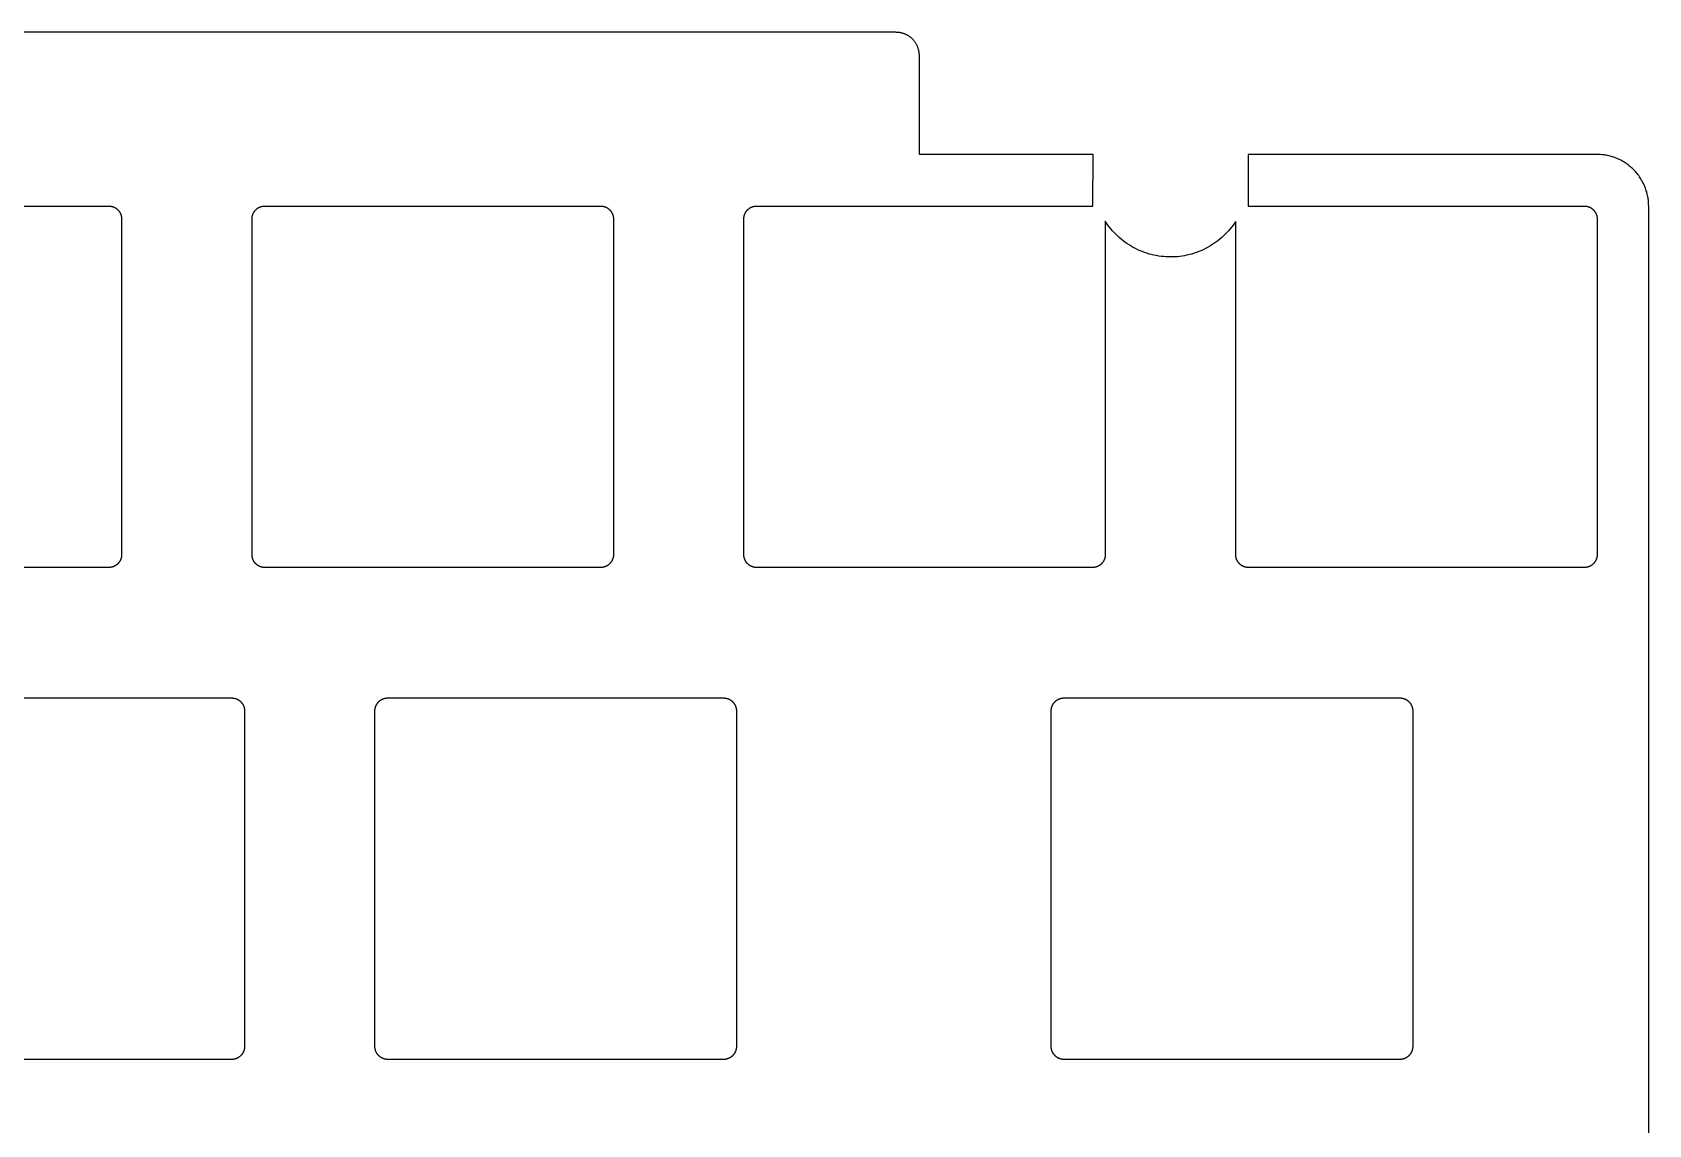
# Model space of a CAD drawing. Header units: millimetres. Extents: x 1 to 266, y -4 to 81.
# Drawn here: x 203.7 to 266.3, y 38.4 to 80.7 of the extents above; entities that cross this region are included whole.
import ezdxf

# ---------------------------------------------------------------- set-up
doc = ezdxf.new("R2010")
doc.units = ezdxf.units.MM
doc.layers.add('Layer 01', color=18, linetype='Continuous', true_color=0x000000)

msp = doc.modelspace()

# ---------------------------------------------------------------- linework, layer by layer
at = {"layer": 'Layer 01'}
for points in [[(237.121, 80.658), (174.12, 80.658)], [(238.02, 79.758), (238.02, 79.777), (238.02, 79.798), (238.018, 79.818), (238.017, 79.838), (238.015, 79.859), (238.012, 79.88), (238.009, 79.9), (238.005, 79.921), (238.001, 79.942), (237.997, 79.963), (237.991, 79.984), (237.986, 80.005), (237.979, 80.026), (237.973, 80.047), (237.965, 80.068), (237.957, 80.089), (237.949, 80.11), (237.94, 80.13), (237.93, 80.151), (237.92, 80.171), (237.909, 80.191), (237.898, 80.211), (237.886, 80.231), (237.874, 80.25), (237.861, 80.269), (237.848, 80.288), (237.834, 80.307), (237.819, 80.325), (237.804, 80.343), (237.789, 80.36), (237.773, 80.377), (237.757, 80.394), (237.74, 80.41), (237.723, 80.426), (237.706, 80.441), (237.688, 80.456), (237.67, 80.471), (237.651, 80.485), (237.632, 80.498), (237.613, 80.511), (237.594, 80.523), (237.574, 80.535), (237.554, 80.546), (237.534, 80.557), (237.514, 80.567), (237.493, 80.577), (237.473, 80.586), (237.452, 80.594), (237.431, 80.602), (237.41, 80.61), (237.389, 80.616), (237.368, 80.623), (237.347, 80.629), (237.326, 80.634), (237.305, 80.638), (237.284, 80.642), (237.263, 80.646), (237.243, 80.649), (237.222, 80.652), (237.201, 80.654), (237.181, 80.655), (237.161, 80.657), (237.14, 80.657), (237.121, 80.658)], [(231.721, 73.932), (244.742, 73.931), (244.746, 75.928), (238.02, 75.928), (238.02, 79.758)], [(264.267, 75.928), (250.748, 75.928), (250.751, 73.931), (263.771, 73.932)], [(266.267, 73.928), (266.266, 73.973), (266.265, 74.017), (266.262, 74.062), (266.259, 74.108), (266.254, 74.154), (266.248, 74.2), (266.242, 74.246), (266.234, 74.292), (266.224, 74.339), (266.214, 74.385), (266.202, 74.432), (266.19, 74.479), (266.176, 74.525), (266.161, 74.572), (266.144, 74.618), (266.126, 74.664), (266.108, 74.71), (266.087, 74.756), (266.066, 74.802), (266.043, 74.847), (266.02, 74.891), (265.995, 74.936), (265.968, 74.979), (265.941, 75.023), (265.912, 75.065), (265.883, 75.107), (265.852, 75.148), (265.82, 75.189), (265.787, 75.228), (265.752, 75.267), (265.717, 75.305), (265.681, 75.342), (265.644, 75.379), (265.606, 75.414), (265.567, 75.448), (265.528, 75.481), (265.487, 75.513), (265.446, 75.544), (265.404, 75.574), (265.361, 75.602), (265.318, 75.63), (265.274, 75.656), (265.23, 75.681), (265.186, 75.705), (265.14, 75.727), (265.095, 75.749), (265.049, 75.769), (265.003, 75.788), (264.957, 75.805), (264.91, 75.822), (264.864, 75.837), (264.817, 75.851), (264.771, 75.864), (264.724, 75.875), (264.677, 75.886), (264.631, 75.895), (264.584, 75.903), (264.538, 75.91), (264.492, 75.915), (264.447, 75.92), (264.401, 75.924), (264.356, 75.926), (264.311, 75.928), (264.267, 75.928)], [(193.621, 73.932), (206.62, 73.932)], [(206.62, 73.932), (206.633, 73.931), (206.645, 73.931), (206.657, 73.93), (206.67, 73.929), (206.682, 73.928), (206.694, 73.926), (206.706, 73.924), (206.718, 73.922), (206.73, 73.919), (206.742, 73.916), (206.754, 73.913), (206.766, 73.91), (206.778, 73.906), (206.789, 73.902), (206.801, 73.898), (206.812, 73.894), (206.823, 73.889), (206.834, 73.884), (206.845, 73.879), (206.856, 73.873), (206.866, 73.867), (206.877, 73.861), (206.887, 73.855), (206.897, 73.848), (206.908, 73.841), (206.918, 73.834), (206.927, 73.826), (206.937, 73.818), (206.947, 73.81), (206.956, 73.802), (206.965, 73.794), (206.974, 73.785), (206.983, 73.776), (206.991, 73.768), (206.999, 73.758), (207.007, 73.749), (207.014, 73.739), (207.022, 73.73), (207.029, 73.72), (207.036, 73.71), (207.043, 73.699), (207.049, 73.689), (207.055, 73.678), (207.061, 73.667), (207.067, 73.656), (207.072, 73.645), (207.078, 73.634), (207.082, 73.623), (207.087, 73.612), (207.091, 73.6), (207.095, 73.589), (207.099, 73.577), (207.103, 73.565), (207.106, 73.554), (207.108, 73.542), (207.111, 73.53), (207.113, 73.518), (207.115, 73.506), (207.117, 73.494), (207.118, 73.481), (207.119, 73.469), (207.12, 73.457), (207.12, 73.444), (207.12, 73.432)], [(212.171, 73.432), (212.171, 73.443), (212.172, 73.455), (212.172, 73.467), (212.173, 73.478), (212.174, 73.49), (212.176, 73.502), (212.178, 73.513), (212.18, 73.525), (212.182, 73.536), (212.185, 73.547), (212.187, 73.559), (212.191, 73.57), (212.194, 73.581), (212.198, 73.592), (212.202, 73.604), (212.206, 73.616), (212.211, 73.627), (212.216, 73.639), (212.221, 73.65), (212.227, 73.662), (212.233, 73.673), (212.239, 73.684), (212.246, 73.695), (212.252, 73.705), (212.26, 73.716), (212.267, 73.726), (212.275, 73.737), (212.283, 73.747), (212.291, 73.757), (212.3, 73.767), (212.309, 73.776), (212.317, 73.785), (212.326, 73.794), (212.336, 73.803), (212.345, 73.811), (212.355, 73.819), (212.365, 73.827), (212.375, 73.835), (212.385, 73.842), (212.395, 73.849), (212.406, 73.856), (212.417, 73.862), (212.428, 73.869), (212.44, 73.875), (212.451, 73.881), (212.464, 73.886), (212.476, 73.892), (212.487, 73.896), (212.498, 73.901), (212.509, 73.905), (212.52, 73.908), (212.531, 73.912), (212.543, 73.915), (212.554, 73.918), (212.565, 73.92), (212.577, 73.923), (212.588, 73.925), (212.6, 73.927), (212.612, 73.928), (212.623, 73.929), (212.635, 73.93), (212.647, 73.931), (212.659, 73.931), (212.671, 73.932)], [(212.671, 73.932), (225.671, 73.932)], [(225.671, 73.932), (225.682, 73.931), (225.694, 73.931), (225.706, 73.93), (225.717, 73.929), (225.729, 73.928), (225.741, 73.927), (225.752, 73.925), (225.764, 73.923), (225.775, 73.921), (225.786, 73.918), (225.798, 73.915), (225.809, 73.912), (225.82, 73.909), (225.831, 73.905), (225.843, 73.901), (225.855, 73.896), (225.866, 73.892), (225.878, 73.887), (225.889, 73.881), (225.901, 73.876), (225.912, 73.87), (225.923, 73.864), (225.933, 73.857), (225.944, 73.85), (225.955, 73.843), (225.965, 73.836), (225.975, 73.828), (225.986, 73.82), (225.996, 73.811), (226.005, 73.803), (226.015, 73.794), (226.024, 73.785), (226.033, 73.776), (226.042, 73.767), (226.05, 73.757), (226.058, 73.748), (226.066, 73.738), (226.073, 73.728), (226.081, 73.718), (226.088, 73.707), (226.095, 73.696), (226.101, 73.686), (226.108, 73.674), (226.114, 73.663), (226.12, 73.651), (226.125, 73.639), (226.131, 73.627), (226.135, 73.616), (226.14, 73.605), (226.144, 73.594), (226.147, 73.583), (226.151, 73.571), (226.154, 73.56), (226.157, 73.549), (226.159, 73.537), (226.162, 73.526), (226.164, 73.514), (226.166, 73.503), (226.167, 73.491), (226.168, 73.479), (226.169, 73.467), (226.17, 73.456), (226.17, 73.444), (226.17, 73.432)], [(231.221, 73.432), (231.221, 73.443), (231.222, 73.455), (231.222, 73.467), (231.223, 73.478), (231.224, 73.49), (231.226, 73.502), (231.228, 73.513), (231.23, 73.525), (231.232, 73.536), (231.235, 73.547), (231.237, 73.559), (231.241, 73.57), (231.244, 73.581), (231.248, 73.592), (231.252, 73.604), (231.256, 73.616), (231.261, 73.627), (231.266, 73.639), (231.271, 73.65), (231.277, 73.662), (231.283, 73.673), (231.289, 73.684), (231.296, 73.695), (231.302, 73.705), (231.31, 73.716), (231.317, 73.726), (231.325, 73.737), (231.333, 73.747), (231.341, 73.757), (231.35, 73.767), (231.359, 73.776), (231.367, 73.785), (231.376, 73.794), (231.386, 73.803), (231.395, 73.811), (231.405, 73.819), (231.415, 73.827), (231.425, 73.835), (231.435, 73.842), (231.445, 73.849), (231.456, 73.856), (231.467, 73.862), (231.478, 73.869), (231.49, 73.875), (231.501, 73.881), (231.514, 73.886), (231.526, 73.892), (231.537, 73.896), (231.548, 73.901), (231.559, 73.905), (231.57, 73.908), (231.581, 73.912), (231.593, 73.915), (231.604, 73.918), (231.615, 73.92), (231.627, 73.923), (231.638, 73.925), (231.65, 73.927), (231.662, 73.928), (231.673, 73.929), (231.685, 73.93), (231.697, 73.931), (231.709, 73.931), (231.721, 73.932)], [(263.771, 73.932), (263.782, 73.931), (263.794, 73.931), (263.806, 73.93), (263.817, 73.929), (263.829, 73.928), (263.841, 73.927), (263.852, 73.925), (263.864, 73.923), (263.875, 73.921), (263.886, 73.918), (263.898, 73.915), (263.909, 73.912), (263.92, 73.909), (263.931, 73.905), (263.943, 73.901), (263.955, 73.896), (263.966, 73.892), (263.978, 73.887), (263.989, 73.881), (264.001, 73.876), (264.012, 73.87), (264.023, 73.864), (264.033, 73.857), (264.044, 73.85), (264.055, 73.843), (264.065, 73.836), (264.075, 73.828), (264.086, 73.82), (264.096, 73.811), (264.105, 73.803), (264.115, 73.794), (264.124, 73.785), (264.133, 73.776), (264.142, 73.767), (264.15, 73.757), (264.158, 73.748), (264.166, 73.738), (264.173, 73.728), (264.181, 73.718), (264.188, 73.707), (264.195, 73.696), (264.201, 73.686), (264.208, 73.674), (264.214, 73.663), (264.22, 73.651), (264.225, 73.639), (264.231, 73.627), (264.235, 73.616), (264.24, 73.605), (264.244, 73.594), (264.247, 73.583), (264.251, 73.571), (264.254, 73.56), (264.257, 73.549), (264.259, 73.537), (264.262, 73.526), (264.264, 73.514), (264.266, 73.503), (264.267, 73.491), (264.268, 73.479), (264.269, 73.467), (264.27, 73.456), (264.27, 73.444), (264.27, 73.432)], [(266.267, 2.785), (266.267, 73.928)], [(207.12, 73.432), (207.12, 60.432)], [(212.171, 72.935), (212.171, 73.432)], [(226.17, 73.432), (226.17, 60.432)], [(231.221, 72.935), (231.221, 73.432)], [(250.271, 73.338), (250.221, 73.262), (250.169, 73.188), (250.113, 73.115), (250.056, 73.043), (249.996, 72.973), (249.933, 72.904), (249.868, 72.837), (249.8, 72.771), (249.73, 72.708), (249.658, 72.646), (249.584, 72.587), (249.508, 72.53), (249.429, 72.475), (249.349, 72.422), (249.268, 72.372), (249.184, 72.325), (249.1, 72.281), (249.013, 72.239), (248.926, 72.2), (248.838, 72.164), (248.748, 72.13), (248.658, 72.1), (248.568, 72.073), (248.476, 72.048), (248.385, 72.027), (248.293, 72.008), (248.201, 71.993), (248.109, 71.98), (248.018, 71.97), (247.926, 71.963), (247.836, 71.959), (247.745, 71.958), (247.655, 71.959), (247.564, 71.964), (247.473, 71.971), (247.381, 71.98), (247.289, 71.993), (247.198, 72.009), (247.106, 72.027), (247.014, 72.049), (246.923, 72.073), (246.832, 72.101), (246.742, 72.131), (246.653, 72.164), (246.565, 72.201), (246.477, 72.24), (246.391, 72.282), (246.306, 72.326), (246.223, 72.374), (246.141, 72.423), (246.061, 72.476), (245.983, 72.531), (245.907, 72.588), (245.833, 72.647), (245.761, 72.709), (245.691, 72.773), (245.624, 72.838), (245.558, 72.905), (245.496, 72.974), (245.436, 73.045), (245.378, 73.117), (245.323, 73.19), (245.27, 73.264), (245.22, 73.339)], [(245.22, 73.339), (245.22, 60.432)], [(250.271, 72.935), (250.271, 73.338)], [(264.27, 73.432), (264.27, 60.432)], [(212.171, 60.929), (212.171, 72.935)], [(231.221, 60.929), (231.221, 72.935)], [(250.271, 60.929), (250.271, 72.935)], [(212.171, 60.432), (212.171, 60.929)], [(231.221, 60.432), (231.221, 60.929)], [(250.271, 60.432), (250.271, 60.929)], [(207.12, 60.432), (207.12, 60.42), (207.12, 60.408), (207.119, 60.396), (207.118, 60.383), (207.117, 60.371), (207.115, 60.359), (207.113, 60.347), (207.111, 60.335), (207.108, 60.323), (207.105, 60.311), (207.102, 60.299), (207.099, 60.287), (207.095, 60.275), (207.091, 60.264), (207.087, 60.252), (207.082, 60.241), (207.078, 60.23), (207.073, 60.219), (207.067, 60.208), (207.062, 60.197), (207.056, 60.187), (207.05, 60.176), (207.044, 60.166), (207.037, 60.156), (207.03, 60.145), (207.023, 60.135), (207.015, 60.125), (207.007, 60.116), (206.999, 60.106), (206.991, 60.097), (206.983, 60.088), (206.974, 60.079), (206.965, 60.07), (206.956, 60.062), (206.947, 60.054), (206.938, 60.046), (206.928, 60.038), (206.919, 60.031), (206.909, 60.024), (206.899, 60.017), (206.888, 60.01), (206.878, 60.004), (206.867, 59.998), (206.856, 59.992), (206.845, 59.986), (206.834, 59.981), (206.823, 59.975), (206.812, 59.97), (206.8, 59.966), (206.789, 59.962), (206.777, 59.958), (206.766, 59.954), (206.754, 59.95), (206.742, 59.947), (206.731, 59.944), (206.719, 59.942), (206.707, 59.94), (206.695, 59.938), (206.682, 59.936), (206.67, 59.935), (206.658, 59.934), (206.646, 59.933), (206.633, 59.933), (206.62, 59.932)], [(212.671, 59.932), (212.659, 59.933), (212.648, 59.933), (212.636, 59.934), (212.624, 59.935), (212.613, 59.936), (212.601, 59.937), (212.589, 59.939), (212.578, 59.941), (212.566, 59.943), (212.555, 59.946), (212.544, 59.949), (212.533, 59.952), (212.521, 59.955), (212.51, 59.959), (212.499, 59.963), (212.487, 59.968), (212.475, 59.972), (212.464, 59.977), (212.452, 59.983), (212.441, 59.988), (212.43, 59.994), (212.419, 60), (212.408, 60.007), (212.397, 60.014), (212.387, 60.021), (212.376, 60.028), (212.366, 60.036), (212.356, 60.044), (212.346, 60.053), (212.336, 60.061), (212.327, 60.07), (212.317, 60.079), (212.309, 60.088), (212.3, 60.097), (212.292, 60.107), (212.284, 60.116), (212.276, 60.126), (212.268, 60.136), (212.261, 60.146), (212.254, 60.157), (212.247, 60.168), (212.24, 60.178), (212.234, 60.19), (212.228, 60.201), (212.222, 60.213), (212.216, 60.225), (212.211, 60.237), (212.206, 60.248), (212.202, 60.259), (212.198, 60.27), (212.194, 60.281), (212.191, 60.293), (212.188, 60.304), (212.185, 60.315), (212.182, 60.327), (212.18, 60.338), (212.178, 60.35), (212.176, 60.361), (212.174, 60.373), (212.173, 60.385), (212.172, 60.397), (212.172, 60.408), (212.171, 60.42), (212.171, 60.432)], [(226.17, 60.432), (226.17, 60.421), (226.17, 60.409), (226.169, 60.397), (226.168, 60.386), (226.167, 60.374), (226.166, 60.362), (226.164, 60.351), (226.162, 60.339), (226.159, 60.328), (226.157, 60.317), (226.154, 60.305), (226.151, 60.294), (226.148, 60.283), (226.144, 60.272), (226.14, 60.26), (226.135, 60.248), (226.131, 60.237), (226.126, 60.225), (226.12, 60.214), (226.115, 60.202), (226.109, 60.191), (226.102, 60.18), (226.096, 60.169), (226.089, 60.159), (226.082, 60.148), (226.074, 60.138), (226.067, 60.127), (226.059, 60.117), (226.05, 60.107), (226.042, 60.097), (226.033, 60.088), (226.024, 60.079), (226.015, 60.07), (226.006, 60.061), (225.996, 60.053), (225.987, 60.045), (225.977, 60.037), (225.967, 60.029), (225.957, 60.022), (225.946, 60.015), (225.935, 60.008), (225.924, 60.002), (225.913, 59.995), (225.902, 59.989), (225.89, 59.983), (225.878, 59.978), (225.866, 59.972), (225.855, 59.968), (225.844, 59.963), (225.833, 59.959), (225.821, 59.956), (225.81, 59.952), (225.799, 59.949), (225.788, 59.946), (225.776, 59.944), (225.765, 59.941), (225.753, 59.939), (225.742, 59.937), (225.73, 59.936), (225.718, 59.935), (225.706, 59.934), (225.694, 59.933), (225.683, 59.933), (225.671, 59.932)], [(231.721, 59.932), (231.709, 59.933), (231.698, 59.933), (231.686, 59.934), (231.674, 59.935), (231.663, 59.936), (231.651, 59.937), (231.639, 59.939), (231.628, 59.941), (231.616, 59.943), (231.605, 59.946), (231.594, 59.949), (231.583, 59.952), (231.571, 59.955), (231.56, 59.959), (231.549, 59.963), (231.537, 59.968), (231.525, 59.972), (231.514, 59.977), (231.502, 59.983), (231.491, 59.988), (231.48, 59.994), (231.469, 60), (231.458, 60.007), (231.447, 60.014), (231.437, 60.021), (231.426, 60.028), (231.416, 60.036), (231.406, 60.044), (231.396, 60.053), (231.386, 60.061), (231.377, 60.07), (231.367, 60.079), (231.359, 60.088), (231.35, 60.097), (231.342, 60.107), (231.334, 60.116), (231.326, 60.126), (231.318, 60.136), (231.311, 60.146), (231.304, 60.157), (231.297, 60.168), (231.29, 60.178), (231.284, 60.19), (231.278, 60.201), (231.272, 60.213), (231.266, 60.225), (231.261, 60.237), (231.256, 60.248), (231.252, 60.259), (231.248, 60.27), (231.244, 60.281), (231.241, 60.293), (231.238, 60.304), (231.235, 60.315), (231.232, 60.327), (231.23, 60.338), (231.228, 60.35), (231.226, 60.361), (231.224, 60.373), (231.223, 60.385), (231.222, 60.397), (231.222, 60.408), (231.221, 60.42), (231.221, 60.432)], [(245.22, 60.432), (245.22, 60.421), (245.22, 60.409), (245.219, 60.397), (245.218, 60.386), (245.217, 60.374), (245.216, 60.362), (245.214, 60.351), (245.212, 60.339), (245.209, 60.328), (245.207, 60.317), (245.204, 60.305), (245.201, 60.294), (245.198, 60.283), (245.194, 60.272), (245.19, 60.26), (245.185, 60.248), (245.181, 60.237), (245.176, 60.225), (245.17, 60.214), (245.165, 60.202), (245.159, 60.191), (245.152, 60.18), (245.146, 60.169), (245.139, 60.159), (245.132, 60.148), (245.124, 60.138), (245.117, 60.127), (245.109, 60.117), (245.1, 60.107), (245.092, 60.097), (245.083, 60.088), (245.074, 60.079), (245.065, 60.07), (245.056, 60.061), (245.046, 60.053), (245.037, 60.045), (245.027, 60.037), (245.017, 60.029), (245.007, 60.022), (244.996, 60.015), (244.985, 60.008), (244.974, 60.002), (244.963, 59.995), (244.952, 59.989), (244.94, 59.983), (244.928, 59.978), (244.916, 59.972), (244.905, 59.968), (244.894, 59.963), (244.883, 59.959), (244.871, 59.956), (244.86, 59.952), (244.849, 59.949), (244.838, 59.946), (244.826, 59.944), (244.815, 59.941), (244.803, 59.939), (244.792, 59.937), (244.78, 59.936), (244.768, 59.935), (244.756, 59.934), (244.744, 59.933), (244.733, 59.933), (244.721, 59.932)], [(250.771, 59.932), (250.759, 59.933), (250.748, 59.933), (250.736, 59.934), (250.724, 59.935), (250.713, 59.936), (250.701, 59.937), (250.689, 59.939), (250.678, 59.941), (250.666, 59.943), (250.655, 59.946), (250.644, 59.949), (250.633, 59.952), (250.621, 59.955), (250.61, 59.959), (250.599, 59.963), (250.587, 59.968), (250.575, 59.972), (250.564, 59.977), (250.552, 59.983), (250.541, 59.988), (250.53, 59.994), (250.519, 60), (250.508, 60.007), (250.497, 60.014), (250.487, 60.021), (250.476, 60.028), (250.466, 60.036), (250.456, 60.044), (250.446, 60.053), (250.436, 60.061), (250.427, 60.07), (250.417, 60.079), (250.409, 60.088), (250.4, 60.097), (250.392, 60.107), (250.384, 60.116), (250.376, 60.126), (250.368, 60.136), (250.361, 60.146), (250.354, 60.157), (250.347, 60.168), (250.34, 60.178), (250.334, 60.19), (250.328, 60.201), (250.322, 60.213), (250.316, 60.225), (250.311, 60.237), (250.306, 60.248), (250.302, 60.259), (250.298, 60.27), (250.294, 60.281), (250.291, 60.293), (250.288, 60.304), (250.285, 60.315), (250.282, 60.327), (250.28, 60.338), (250.278, 60.35), (250.276, 60.361), (250.274, 60.373), (250.273, 60.385), (250.272, 60.397), (250.272, 60.408), (250.271, 60.42), (250.271, 60.432)], [(264.27, 60.432), (264.27, 60.421), (264.27, 60.409), (264.269, 60.397), (264.268, 60.386), (264.267, 60.374), (264.266, 60.362), (264.264, 60.351), (264.262, 60.339), (264.259, 60.328), (264.257, 60.317), (264.254, 60.305), (264.251, 60.294), (264.248, 60.283), (264.244, 60.272), (264.24, 60.26), (264.235, 60.248), (264.231, 60.237), (264.226, 60.225), (264.22, 60.214), (264.215, 60.202), (264.209, 60.191), (264.202, 60.18), (264.196, 60.169), (264.189, 60.159), (264.182, 60.148), (264.174, 60.138), (264.167, 60.127), (264.159, 60.117), (264.15, 60.107), (264.142, 60.097), (264.133, 60.088), (264.124, 60.079), (264.115, 60.07), (264.106, 60.061), (264.096, 60.053), (264.087, 60.045), (264.077, 60.037), (264.067, 60.029), (264.057, 60.022), (264.046, 60.015), (264.035, 60.008), (264.024, 60.002), (264.013, 59.995), (264.002, 59.989), (263.99, 59.983), (263.978, 59.978), (263.966, 59.972), (263.955, 59.968), (263.944, 59.963), (263.933, 59.959), (263.921, 59.956), (263.91, 59.952), (263.899, 59.949), (263.888, 59.946), (263.876, 59.944), (263.865, 59.941), (263.853, 59.939), (263.842, 59.937), (263.83, 59.936), (263.818, 59.935), (263.806, 59.934), (263.794, 59.933), (263.783, 59.933), (263.771, 59.932)], [(206.62, 59.932), (193.621, 59.932)], [(225.671, 59.932), (212.671, 59.932)], [(244.721, 59.932), (231.721, 59.932)], [(263.771, 59.932), (250.771, 59.932)], [(198.382, 54.882), (211.383, 54.882)], [(211.383, 54.882), (211.395, 54.881), (211.406, 54.881), (211.418, 54.88), (211.43, 54.879), (211.441, 54.878), (211.453, 54.877), (211.464, 54.875), (211.476, 54.873), (211.487, 54.871), (211.499, 54.868), (211.51, 54.865), (211.521, 54.862), (211.532, 54.859), (211.544, 54.855), (211.555, 54.851), (211.567, 54.846), (211.579, 54.842), (211.59, 54.837), (211.602, 54.831), (211.613, 54.826), (211.624, 54.82), (211.635, 54.814), (211.646, 54.807), (211.656, 54.8), (211.667, 54.793), (211.678, 54.786), (211.688, 54.778), (211.698, 54.77), (211.708, 54.761), (211.718, 54.753), (211.727, 54.744), (211.736, 54.735), (211.745, 54.726), (211.754, 54.717), (211.762, 54.707), (211.77, 54.698), (211.778, 54.688), (211.786, 54.678), (211.793, 54.668), (211.8, 54.657), (211.807, 54.646), (211.814, 54.636), (211.82, 54.624), (211.826, 54.613), (211.832, 54.601), (211.838, 54.589), (211.843, 54.577), (211.848, 54.566), (211.852, 54.555), (211.856, 54.544), (211.86, 54.533), (211.863, 54.521), (211.866, 54.51), (211.869, 54.499), (211.872, 54.487), (211.874, 54.476), (211.876, 54.464), (211.878, 54.453), (211.879, 54.441), (211.881, 54.429), (211.882, 54.417), (211.882, 54.406), (211.883, 54.394), (211.883, 54.382)], [(216.932, 54.382), (216.932, 54.393), (216.933, 54.405), (216.933, 54.417), (216.934, 54.428), (216.936, 54.44), (216.937, 54.452), (216.939, 54.463), (216.941, 54.475), (216.943, 54.486), (216.946, 54.497), (216.949, 54.509), (216.952, 54.52), (216.955, 54.531), (216.959, 54.542), (216.963, 54.554), (216.967, 54.566), (216.972, 54.577), (216.977, 54.589), (216.982, 54.6), (216.988, 54.612), (216.994, 54.623), (217, 54.634), (217.007, 54.645), (217.014, 54.655), (217.021, 54.666), (217.028, 54.676), (217.036, 54.687), (217.044, 54.697), (217.053, 54.707), (217.061, 54.717), (217.07, 54.726), (217.079, 54.735), (217.088, 54.744), (217.097, 54.753), (217.106, 54.761), (217.116, 54.769), (217.126, 54.777), (217.136, 54.785), (217.146, 54.792), (217.157, 54.799), (217.167, 54.806), (217.178, 54.812), (217.189, 54.819), (217.201, 54.825), (217.213, 54.831), (217.225, 54.836), (217.237, 54.842), (217.248, 54.846), (217.259, 54.851), (217.27, 54.855), (217.281, 54.858), (217.292, 54.862), (217.304, 54.865), (217.315, 54.868), (217.326, 54.87), (217.338, 54.873), (217.349, 54.875), (217.361, 54.877), (217.373, 54.878), (217.384, 54.879), (217.396, 54.88), (217.408, 54.881), (217.42, 54.881), (217.432, 54.882)], [(217.432, 54.882), (230.433, 54.882)], [(230.433, 54.882), (230.445, 54.881), (230.456, 54.881), (230.468, 54.88), (230.48, 54.879), (230.491, 54.878), (230.503, 54.877), (230.514, 54.875), (230.526, 54.873), (230.537, 54.871), (230.549, 54.868), (230.56, 54.865), (230.571, 54.862), (230.582, 54.859), (230.594, 54.855), (230.605, 54.851), (230.617, 54.846), (230.629, 54.842), (230.64, 54.837), (230.652, 54.831), (230.663, 54.826), (230.674, 54.82), (230.685, 54.814), (230.696, 54.807), (230.706, 54.8), (230.717, 54.793), (230.728, 54.786), (230.738, 54.778), (230.748, 54.77), (230.758, 54.761), (230.768, 54.753), (230.777, 54.744), (230.786, 54.735), (230.795, 54.726), (230.804, 54.717), (230.812, 54.707), (230.82, 54.698), (230.828, 54.688), (230.836, 54.678), (230.843, 54.668), (230.85, 54.657), (230.857, 54.646), (230.864, 54.636), (230.87, 54.624), (230.876, 54.613), (230.882, 54.601), (230.888, 54.589), (230.893, 54.577), (230.898, 54.566), (230.902, 54.555), (230.906, 54.544), (230.91, 54.533), (230.913, 54.521), (230.916, 54.51), (230.919, 54.499), (230.922, 54.487), (230.924, 54.476), (230.926, 54.464), (230.928, 54.453), (230.929, 54.441), (230.931, 54.429), (230.932, 54.417), (230.932, 54.406), (230.933, 54.394), (230.933, 54.382)], [(243.126, 54.382), (243.126, 54.393), (243.127, 54.405), (243.127, 54.417), (243.128, 54.428), (243.129, 54.44), (243.131, 54.452), (243.133, 54.463), (243.135, 54.475), (243.137, 54.486), (243.14, 54.497), (243.142, 54.509), (243.146, 54.52), (243.149, 54.531), (243.153, 54.542), (243.157, 54.554), (243.161, 54.566), (243.166, 54.577), (243.171, 54.589), (243.176, 54.6), (243.182, 54.612), (243.188, 54.623), (243.194, 54.634), (243.201, 54.645), (243.207, 54.655), (243.215, 54.666), (243.222, 54.676), (243.23, 54.687), (243.238, 54.697), (243.246, 54.707), (243.255, 54.717), (243.264, 54.726), (243.273, 54.735), (243.282, 54.744), (243.291, 54.753), (243.3, 54.761), (243.31, 54.769), (243.32, 54.777), (243.33, 54.785), (243.34, 54.792), (243.351, 54.799), (243.361, 54.806), (243.372, 54.812), (243.383, 54.819), (243.395, 54.825), (243.406, 54.831), (243.419, 54.836), (243.431, 54.842), (243.442, 54.846), (243.453, 54.851), (243.464, 54.855), (243.475, 54.858), (243.486, 54.862), (243.498, 54.865), (243.509, 54.868), (243.52, 54.87), (243.532, 54.873), (243.543, 54.875), (243.555, 54.877), (243.567, 54.878), (243.578, 54.879), (243.59, 54.88), (243.602, 54.881), (243.614, 54.881), (243.626, 54.882)], [(243.626, 54.882), (256.627, 54.882)], [(256.627, 54.882), (256.639, 54.881), (256.652, 54.881), (256.664, 54.88), (256.676, 54.879), (256.688, 54.878), (256.7, 54.876), (256.713, 54.874), (256.725, 54.872), (256.737, 54.869), (256.749, 54.866), (256.761, 54.863), (256.772, 54.86), (256.784, 54.856), (256.796, 54.852), (256.807, 54.848), (256.818, 54.844), (256.829, 54.839), (256.841, 54.834), (256.851, 54.829), (256.862, 54.823), (256.873, 54.817), (256.883, 54.811), (256.894, 54.805), (256.904, 54.798), (256.914, 54.791), (256.924, 54.784), (256.934, 54.776), (256.944, 54.768), (256.953, 54.76), (256.963, 54.752), (256.972, 54.744), (256.98, 54.735), (256.989, 54.726), (256.997, 54.718), (257.005, 54.708), (257.013, 54.699), (257.021, 54.689), (257.028, 54.68), (257.036, 54.67), (257.042, 54.66), (257.049, 54.649), (257.056, 54.639), (257.062, 54.628), (257.068, 54.617), (257.073, 54.606), (257.079, 54.595), (257.084, 54.584), (257.089, 54.573), (257.093, 54.562), (257.098, 54.55), (257.102, 54.539), (257.106, 54.527), (257.109, 54.515), (257.112, 54.504), (257.115, 54.492), (257.117, 54.48), (257.12, 54.468), (257.122, 54.456), (257.123, 54.444), (257.125, 54.431), (257.126, 54.419), (257.126, 54.407), (257.127, 54.394), (257.127, 54.382)], [(211.883, 54.382), (211.883, 53.889)], [(211.883, 53.889), (211.883, 41.875)], [(216.932, 53.892), (216.932, 54.382)], [(216.932, 41.872), (216.932, 53.892)], [(230.933, 54.382), (230.933, 53.889)], [(230.933, 53.889), (230.933, 41.875)], [(243.126, 53.887), (243.126, 54.382)], [(243.126, 41.877), (243.126, 53.887)], [(257.127, 54.382), (257.127, 53.887)], [(257.127, 53.887), (257.127, 41.877)], [(211.883, 41.382), (211.883, 41.371), (211.882, 41.359), (211.882, 41.347), (211.881, 41.336), (211.879, 41.324), (211.878, 41.312), (211.876, 41.301), (211.874, 41.289), (211.872, 41.278), (211.869, 41.267), (211.866, 41.255), (211.863, 41.244), (211.86, 41.233), (211.856, 41.222), (211.852, 41.21), (211.848, 41.198), (211.843, 41.187), (211.838, 41.175), (211.833, 41.164), (211.827, 41.152), (211.821, 41.141), (211.815, 41.13), (211.808, 41.119), (211.802, 41.109), (211.794, 41.098), (211.787, 41.088), (211.779, 41.077), (211.771, 41.067), (211.763, 41.057), (211.754, 41.047), (211.745, 41.038), (211.736, 41.029), (211.727, 41.02), (211.718, 41.011), (211.709, 41.003), (211.699, 40.995), (211.689, 40.987), (211.679, 40.979), (211.669, 40.972), (211.658, 40.965), (211.648, 40.958), (211.637, 40.952), (211.626, 40.945), (211.614, 40.939), (211.603, 40.933), (211.59, 40.928), (211.578, 40.922), (211.567, 40.918), (211.556, 40.913), (211.545, 40.909), (211.534, 40.906), (211.523, 40.902), (211.511, 40.899), (211.5, 40.896), (211.489, 40.894), (211.477, 40.891), (211.466, 40.889), (211.454, 40.887), (211.442, 40.886), (211.431, 40.885), (211.419, 40.884), (211.407, 40.883), (211.395, 40.883), (211.383, 40.882)], [(211.883, 41.875), (211.883, 41.382)], [(216.932, 41.382), (216.932, 41.872)], [(217.432, 40.882), (217.42, 40.883), (217.409, 40.883), (217.397, 40.884), (217.385, 40.885), (217.374, 40.886), (217.362, 40.887), (217.351, 40.889), (217.339, 40.891), (217.328, 40.893), (217.316, 40.896), (217.305, 40.899), (217.294, 40.902), (217.283, 40.905), (217.271, 40.909), (217.26, 40.913), (217.248, 40.918), (217.236, 40.922), (217.225, 40.927), (217.213, 40.933), (217.202, 40.938), (217.191, 40.944), (217.18, 40.95), (217.169, 40.957), (217.159, 40.964), (217.148, 40.971), (217.138, 40.978), (217.127, 40.986), (217.117, 40.994), (217.107, 41.003), (217.097, 41.011), (217.088, 41.02), (217.079, 41.029), (217.07, 41.038), (217.061, 41.047), (217.053, 41.057), (217.045, 41.066), (217.037, 41.076), (217.029, 41.086), (217.022, 41.096), (217.015, 41.107), (217.008, 41.118), (217.001, 41.128), (216.995, 41.14), (216.989, 41.151), (216.983, 41.163), (216.977, 41.175), (216.972, 41.187), (216.967, 41.198), (216.963, 41.209), (216.959, 41.22), (216.955, 41.231), (216.952, 41.243), (216.949, 41.254), (216.946, 41.265), (216.943, 41.277), (216.941, 41.288), (216.939, 41.3), (216.937, 41.311), (216.936, 41.323), (216.934, 41.335), (216.933, 41.347), (216.933, 41.358), (216.932, 41.37), (216.932, 41.382)], [(230.933, 41.382), (230.933, 41.371), (230.932, 41.359), (230.932, 41.347), (230.931, 41.336), (230.929, 41.324), (230.928, 41.312), (230.926, 41.301), (230.924, 41.289), (230.922, 41.278), (230.919, 41.267), (230.916, 41.255), (230.913, 41.244), (230.91, 41.233), (230.906, 41.222), (230.902, 41.21), (230.898, 41.198), (230.893, 41.187), (230.888, 41.175), (230.883, 41.164), (230.877, 41.152), (230.871, 41.141), (230.865, 41.13), (230.858, 41.119), (230.852, 41.109), (230.844, 41.098), (230.837, 41.088), (230.829, 41.077), (230.821, 41.067), (230.813, 41.057), (230.804, 41.047), (230.795, 41.038), (230.786, 41.029), (230.777, 41.02), (230.768, 41.011), (230.759, 41.003), (230.749, 40.995), (230.739, 40.987), (230.729, 40.979), (230.719, 40.972), (230.708, 40.965), (230.698, 40.958), (230.687, 40.952), (230.676, 40.945), (230.664, 40.939), (230.653, 40.933), (230.64, 40.928), (230.628, 40.922), (230.617, 40.918), (230.606, 40.913), (230.595, 40.909), (230.584, 40.906), (230.573, 40.902), (230.561, 40.899), (230.55, 40.896), (230.539, 40.894), (230.527, 40.891), (230.516, 40.889), (230.504, 40.887), (230.492, 40.886), (230.481, 40.885), (230.469, 40.884), (230.457, 40.883), (230.445, 40.883), (230.433, 40.882)], [(230.933, 41.875), (230.933, 41.382)], [(243.126, 41.382), (243.126, 41.877)], [(243.626, 40.882), (243.614, 40.883), (243.603, 40.883), (243.591, 40.884), (243.579, 40.885), (243.568, 40.886), (243.556, 40.887), (243.544, 40.889), (243.533, 40.891), (243.522, 40.893), (243.51, 40.896), (243.499, 40.899), (243.488, 40.902), (243.477, 40.905), (243.465, 40.909), (243.454, 40.913), (243.442, 40.918), (243.43, 40.922), (243.419, 40.927), (243.407, 40.933), (243.396, 40.938), (243.385, 40.944), (243.374, 40.95), (243.363, 40.957), (243.352, 40.964), (243.342, 40.971), (243.331, 40.978), (243.321, 40.986), (243.311, 40.994), (243.301, 41.003), (243.291, 41.011), (243.282, 41.02), (243.273, 41.029), (243.264, 41.038), (243.255, 41.047), (243.247, 41.057), (243.239, 41.066), (243.231, 41.076), (243.223, 41.086), (243.216, 41.096), (243.209, 41.107), (243.202, 41.118), (243.195, 41.128), (243.189, 41.14), (243.183, 41.151), (243.177, 41.163), (243.171, 41.175), (243.166, 41.187), (243.161, 41.198), (243.157, 41.209), (243.153, 41.22), (243.149, 41.231), (243.146, 41.243), (243.143, 41.254), (243.14, 41.265), (243.137, 41.277), (243.135, 41.288), (243.133, 41.3), (243.131, 41.311), (243.129, 41.323), (243.128, 41.335), (243.127, 41.347), (243.127, 41.358), (243.126, 41.37), (243.126, 41.382)], [(257.127, 41.382), (257.127, 41.37), (257.126, 41.358), (257.126, 41.346), (257.124, 41.333), (257.123, 41.321), (257.121, 41.309), (257.119, 41.297), (257.117, 41.285), (257.115, 41.273), (257.112, 41.261), (257.109, 41.249), (257.105, 41.237), (257.102, 41.225), (257.098, 41.214), (257.093, 41.202), (257.089, 41.191), (257.084, 41.18), (257.079, 41.169), (257.074, 41.158), (257.068, 41.147), (257.062, 41.137), (257.056, 41.126), (257.05, 41.116), (257.043, 41.106), (257.036, 41.095), (257.029, 41.085), (257.022, 41.075), (257.014, 41.066), (257.006, 41.056), (256.997, 41.047), (256.989, 41.038), (256.98, 41.029), (256.972, 41.02), (256.963, 41.012), (256.954, 41.004), (256.944, 40.996), (256.935, 40.988), (256.925, 40.981), (256.915, 40.974), (256.905, 40.967), (256.895, 40.96), (256.884, 40.954), (256.874, 40.948), (256.863, 40.942), (256.852, 40.936), (256.841, 40.931), (256.83, 40.925), (256.818, 40.92), (256.807, 40.916), (256.795, 40.912), (256.784, 40.908), (256.772, 40.904), (256.761, 40.9), (256.749, 40.897), (256.737, 40.894), (256.725, 40.892), (256.713, 40.89), (256.701, 40.888), (256.689, 40.886), (256.677, 40.885), (256.664, 40.884), (256.652, 40.883), (256.639, 40.883), (256.627, 40.882)], [(257.127, 41.877), (257.127, 41.382)], [(211.383, 40.882), (198.382, 40.882)], [(230.433, 40.882), (217.432, 40.882)], [(256.627, 40.882), (243.626, 40.882)]]:
    msp.add_lwpolyline(points, dxfattribs=at)

doc.saveas('drawing.dxf')
